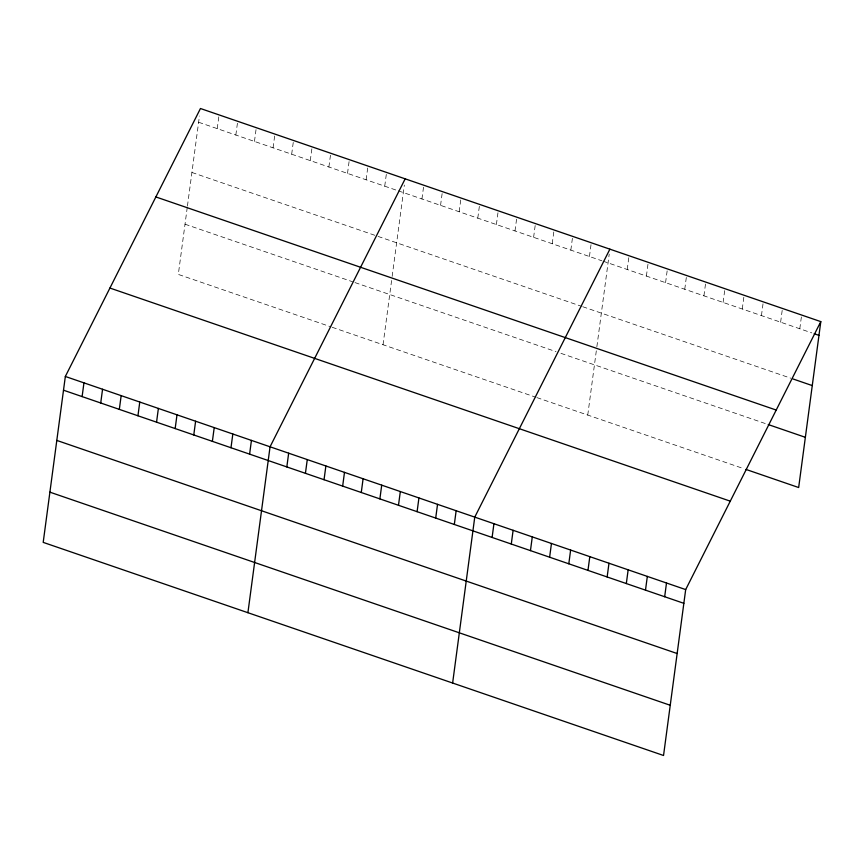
<?xml version="1.0" encoding="UTF-8"?>
<svg xmlns="http://www.w3.org/2000/svg" width="864" height="864" viewBox="0 0 864 864"><rect width="100%" height="100%" fill="white"/><g stroke="black" fill="none" stroke-linecap="round" stroke-linejoin="round"><path stroke-width="0.65" stroke-dasharray="4.32 3.24" d="M187.261 207.382L178.319 274.417L330.923 326.84M187.434 206.096L199.454 116.003M217.231 128.639L219.067 114.901M235.85 135.032L237.676 121.295M254.459 141.426L256.284 127.688M273.067 147.82L274.903 134.082M291.676 154.213L293.512 140.476M310.284 160.607L312.12 146.869M328.892 167L330.728 153.263M347.512 173.394L349.337 159.656M366.12 179.788L367.945 166.05M384.728 186.181L386.564 172.444M383.033 344.747L391.975 277.711M392.148 276.415L404.341 185.08M421.945 198.968L423.781 185.231M440.554 205.362L442.39 191.624M459.173 211.756L460.998 198.018M477.781 218.149L479.617 204.412M496.39 224.543L498.226 210.805M514.998 230.936L516.834 217.199M533.606 237.33L535.442 223.592M552.226 243.724L554.051 229.986M570.834 250.117L572.659 236.38M589.442 256.511L591.278 242.773M587.747 415.066L596.689 348.041M596.862 346.745L609.217 254.167M627.221 269.492L629.057 255.755M646.402 276.08L648.227 262.343M665.572 282.668L667.408 268.931M684.752 289.256L686.578 275.519M703.922 295.844L705.758 282.107M723.092 302.422L724.928 288.695M742.273 309.01L744.098 295.283M761.443 315.598L763.279 301.871M780.624 322.186L782.449 308.459M799.794 328.774L801.63 315.047M198.623 122.245L397.138 190.447M398.38 190.868L601.852 260.777M603.094 261.198L811.782 332.888M191.927 172.465L376.79 235.969M378.032 236.401L581.504 306.299M582.736 306.72L790.7 378.173M185.026 224.197L352.512 281.74M354.996 282.593L555.984 351.637M560.952 353.344L767.016 424.138M332.165 327.272L535.637 397.17M536.879 397.591L743.537 468.59"/><path stroke-width="1.3" d="M65.34 376.466L43.2 542.376L663.541 755.492L685.681 589.583L820.8 321.624L200.459 108.508L65.34 376.466L685.681 589.583M82.112 396.598L83.948 382.86M100.721 402.991L102.557 389.254M119.329 409.385L121.165 395.647M137.948 415.778L139.774 402.041M156.557 422.172L158.382 408.434M175.165 428.566L177.001 414.828M193.774 434.959L195.61 421.222M212.382 441.353L214.218 427.615M230.99 447.746L232.826 434.009M249.61 454.14L251.435 440.402M247.914 612.695L270.054 446.796L405.173 178.837M286.826 466.927L288.662 453.19M305.435 473.321L307.271 459.583M324.043 479.714L325.879 465.977M342.662 486.108L344.488 472.37M361.271 492.502L363.096 478.764M379.879 498.895L381.715 485.158M398.488 505.289L400.324 491.551M417.096 511.682L418.932 497.945M435.704 518.076L437.54 504.338M454.324 524.47L456.149 510.732M452.628 683.024L474.757 517.126L609.887 249.167M492.102 537.451L493.938 523.714M511.283 544.039L513.108 530.302M530.453 550.627L532.289 536.89M549.623 557.204L551.459 543.478M568.804 563.792L570.629 550.066M587.974 570.38L589.81 556.654M607.144 576.968L608.98 563.242M626.324 583.556L628.16 569.819M645.494 590.144L647.33 576.407M664.675 596.732L666.5 582.995M820.8 321.624L798.66 487.534L745.934 469.411M814.169 333.72L818.964 335.362M793.098 378.994L812.268 385.582M155.866 196.938L776.207 410.054M768.215 424.548L805.367 437.314M109.922 288.047L730.264 501.163M63.504 390.204L683.845 603.32M56.808 440.424L677.149 653.53M49.896 492.156L670.237 705.272"/></g></svg>
